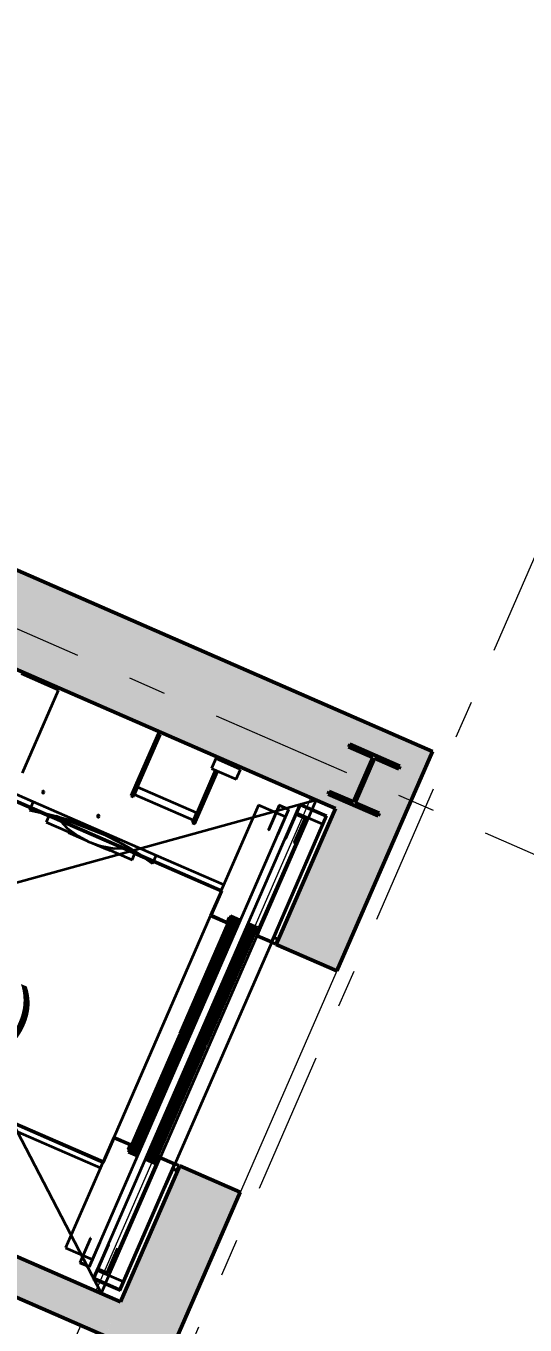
# Model space of a CAD drawing. Header units: millimetres. Extents: x -35034 to 431752, y -71616 to 25069.
# Drawn here: x 358998 to 360858, y -393 to 4449 of the extents above; entities that cross this region are included whole.
import ezdxf
from ezdxf.enums import TextEntityAlignment as Align

# ---------------------------------------------------------------- set-up
doc = ezdxf.new("R2010")
doc.units = ezdxf.units.MM
doc.header["$MEASUREMENT"] = 0
doc.linetypes.add('Double Dashed', pattern=[1093.611073, 529.166651, -211.666656, 141.111112, -211.666656])
for name, color, linetype in [('A-05-M_Gross_Int_Circulation', 7, 'Continuous'), ('A-15-M_Column_Int', 7, 'Continuous'), ('A-15-MG_Structural_Grid', 7, 'Continuous'), ('A-20-M_Floor_Slab', 7, 'Continuous'), ('A-25-M_Wall_Int', 7, 'Continuous'), ('ArchiCAD Doors', 7, 'Continuous')]:
    doc.layers.add(name, color=color, linetype=linetype)
for name, color, linetype, lineweight, true_color in [('A-05-M_Gross_Int_Circulation_Pen_No__74', 7, 'Continuous', 20, 0x606060), ('A-15-M_Column_Int_Pen_No__28', 7, 'Continuous', 50, 0x2a2a2a), ('A-15-MG_Structural_Grid_Pen_No__163', 7, 'Continuous', 0, 0x750077), ('A-25-M_Wall_Int_Pen_No__107', 7, 'Continuous', 15, 0xa6a6a6), ('A-25-M_Wall_Int_Pen_No__27', 7, 'Continuous', 50, 0x2a2a2a), ('ArchiCAD Doors_Pen_No__27', 7, 'Continuous', 50, 0x2a2a2a)]:
    doc.layers.add(name, color=color, linetype=linetype, lineweight=lineweight, true_color=true_color)
for name, color, linetype, lineweight in [('A-20-M_Floor_Slab_Pen_No__89', 8, 'Continuous', 20), ('A-80-M_Lift_Pen_No__8', 7, 'Continuous', 35), ('ArchiCAD Zone Stamps_Pen_No__9', 7, 'Continuous', 13)]:
    doc.layers.add(name, color=color, linetype=linetype, lineweight=lineweight)
doc.styles.add('GENERATED_STYLE_2', font='')
doc.styles.add('GENERATED_STYLE_3', font='')
doc.styles.add('GENERATED_STYLE_4', font='')
doc.styles.get('GENERATED_STYLE_2').set_extended_font_data('Arial', bold=True)
doc.styles.get('GENERATED_STYLE_3').set_extended_font_data('Arial')
doc.styles.get('GENERATED_STYLE_4').set_extended_font_data('Swis721 BT')

# ---------------------------------------------------------------- blocks, each defined once
blk = doc.blocks.new('Hub Circulation Third_INB 3250_58_1', base_point=(376934.2, -4184.6))
at = {"layer": 'A-05-M_Gross_Int_Circulation_Pen_No__74', "linetype": 'Continuous'}
for p, q in [((357638.7, 2998.3), (360513.3, 1744.8)), ((360513.3, 1744.8), (358131.1, -3718.4))]:
    blk.add_line(p, q, dxfattribs=at)
at = {"layer": 'ArchiCAD Zone Stamps_Pen_No__9'}
for tag, height, style, p in [('ROOM_NAME', 250, 'GENERATED_STYLE_2', (375787.3, -2488.1)), ('zoneNameLine2', 250, 'GENERATED_STYLE_2', (375598.8, -2920.2)), ('ROOM_NUMBER', 200, 'GENERATED_STYLE_3', (375410.4, -3340.9)), ('measuredAreaCode', 200, 'GENERATED_STYLE_3', (375253.4, -3701)), ('DUMMY_649', 200, 'GENERATED_STYLE_3', (375560.8, -3835.1)), ('DUMMY_650', 200, 'GENERATED_STYLE_3', (376190, -4109.4)), ('DUMMY_651', 133.3, 'GENERATED_STYLE_3', (376469.3, -4216))]:
    blk.add_attdef(tag, text='', height=height, rotation=336.4404, dxfattribs=dict(at, style=style)).set_placement(p, align=Align.TOP_LEFT)
blk = doc.blocks.new('Slab_4_1', base_point=(349154.7, 5872.1))
at = {"layer": 'A-20-M_Floor_Slab_Pen_No__89', "linetype": 'Continuous', "flags": 128}
for points in [[(359258.8, -266.4), (356985.6, 724.8), (357787, 2562.7), (360060.2, 1571.5)], [(356128.2, -1241.4), (358401.5, -2232.6), (359202.9, -394.7), (356929.6, 596.5)]]:
    blk.add_lwpolyline(points, close=True, dxfattribs=at)
blk = doc.blocks.new('Standard grid marker_3')
at = {"layer": 'A-15-MG_Structural_Grid_Pen_No__163', "linetype": 'Double Dashed'}
blk.add_line((1000, 0), (74254.8, 0), dxfattribs=at)
at = {"layer": 'A-15-MG_Structural_Grid_Pen_No__163', "style": 'GENERATED_STYLE_4'}
for tag, p in [('AC_MarkerText_1_0', (-500, 43.4)), ('AC_MarkerText_1_1', (75754.8, 43.4))]:
    blk.add_attdef(tag, text='', height=350, rotation=360, dxfattribs=at).set_placement(p, align=Align.MIDDLE_CENTER)
blk = doc.blocks.new('Wall_277_2', base_point=(356701.4, 848.8))
at = {"layer": 'A-25-M_Wall_Int_Pen_No__107', "linetype": 'Continuous', "lineweight": 0, "true_color": 0x535353}
blk.add_hatch(color=251, dxfattribs=at).paths.add_polyline_path([(356828.8, 640.5), (359294.5, -434.7), (359350.5, -306.4), (356884.7, 768.8)])
at = {"layer": 'A-25-M_Wall_Int_Pen_No__27', "linetype": 'Continuous', "flags": 128}
for points in [[(359350.5, -306.4), (356884.7, 768.8)], [(356828.8, 640.5), (359294.5, -434.7)]]:
    blk.add_lwpolyline(points, dxfattribs=at)
blk = doc.blocks.new('Simple Door Opening_7')
at = {"layer": 'ArchiCAD Doors_Pen_No__27', "linetype": 'Continuous'}
for p, q in [((-455, 0), (-455, 246)), ((455, 0), (455, 246))]:
    blk.add_line(p, q, dxfattribs=at)
blk = doc.blocks.new('Simple Door Opening_8')
at = {"layer": 'ArchiCAD Doors_Pen_No__27', "linetype": 'Continuous'}
for p, q in [((-450, 0), (-450, -246)), ((450, 0), (450, -246))]:
    blk.add_line(p, q, dxfattribs=at)
blk = doc.blocks.new('Wall_280_2', base_point=(360513.3, 1744.8))
at = {"layer": 'A-25-M_Wall_Int_Pen_No__107', "linetype": 'Continuous', "lineweight": 0, "true_color": 0x535353}
for points in [[(360513.3, 1744.8), (360151.9, 1531.5), (359931.2, 1025.3), (360156.7, 927)], [(359797, 102), (359571.5, 200.4), (359073.8, -940.9), (359299.3, -1039.2)], [(358935.6, -1873.3), (358710.1, -1775), (358493.1, -2272.6), (358618.7, -2600.1)]]:
    blk.add_hatch(color=251, dxfattribs=at).paths.add_polyline_path(points)
at = {"layer": 'A-25-M_Wall_Int_Pen_No__27', "linetype": 'Continuous', "flags": 128}
for points in [[(360156.7, 927), (360513.3, 1744.8)], [(360151.9, 1531.5), (359931.2, 1025.3)], [(359571.5, 200.4), (359350.5, -306.4)], [(359299.3, -1039.2), (359797, 102)], [(359294.5, -434.7), (359073.8, -940.9)], [(358710.1, -1775), (358493.1, -2272.6)], [(358618.7, -2600.1), (358935.6, -1873.3)]]:
    blk.add_lwpolyline(points, dxfattribs=at)
at = {"layer": 'ArchiCAD Doors', "color": 251, "linetype": 'Continuous', "lineweight": 20, "true_color": 0x606060, "xscale": -1, "zscale": 1000, "rotation": 246.4404159907759}
for name, p in [('Simple Door Opening_8', (359976.8, 514.5)), ('Simple Door Opening_7', (358892, -1357.9))]:
    blk.add_blockref(name, p, dxfattribs=at)
blk = doc.blocks.new('Wall_282_2', base_point=(360513.3, 1744.8))
at = {"layer": 'A-25-M_Wall_Int_Pen_No__107', "linetype": 'Continuous', "lineweight": 0, "true_color": 0x535353}
blk.add_hatch(color=251, dxfattribs=at).paths.add_polyline_path([(360513.3, 1744.8), (357822, 2918.3), (357686.1, 2606.7), (360151.9, 1531.5)])
at = {"layer": 'A-25-M_Wall_Int_Pen_No__27', "linetype": 'Continuous', "flags": 128}
for points in [[(357822, 2918.3), (357686.1, 2606.7)], [(360513.3, 1744.8), (357822, 2918.3)], [(357686.1, 2606.7), (360151.9, 1531.5)]]:
    blk.add_lwpolyline(points, dxfattribs=at)
blk = doc.blocks.new('Universal Columns Column 19_2')
at = {"layer": 'A-15-M_Column_Int', "linetype": 'Continuous', "lineweight": 0, "true_color": 0xffffff}
h = blk.add_hatch(dxfattribs=at)
h.set_pattern_fill('613_01__a5_STUCCO_0003', style=0, pattern_type=2)
h.set_pattern_definition([(286.3, (0, 0), (-3213820, 11866500), [3000, -14992680]), (309.93, (992000, -2522800), (-1760680, 765780), [4670, -4288600]), (111.49, (-168200, -712500), (765800, 1760700), [7100, -2708200]), (111.49, (-238700, -1062700), (765800, 1760700), [7100, -2708200]), (111.49, (-566500, -1578300), (765800, 1760700), [7100, -2708200]), (111.49, (-655700, -1708100), (765800, 1760700), [7100, -2708200]), (111.494, (-465300, -1834400), (765800, 1760700), [7100, -2708200]), (111.494, (-104200, -1931700), (765800, 1760700), [7100, -2708200]), (111.494, (257800, -2002000), (765800, 1760700), [7100, -2708200]), (183.06, (-194600, -886000), (2526450, 994900), [11200, -4282100]), (183.06, (-349700, -1079650), (2526450, 994900), [11200, -4282100]), (183.06, (116350, -2076500), (2526450, 994900), [11200, -4282100]), (111.49, (-350400, -1231700), (765800, 1760700), [7100, -2708200]), (111.49, (-502900, -1720200), (765800, 1760700), [7100, -2708200]), (111.494, (-274000, -1895900), (765800, 1760700), [7100, -2708200]), (111.494, (322000, -2155100), (765800, 1760700), [7100, -2708200]), (48.06, (-367140, -1412600), (765780, 1760680), [10500, -6061050]), (48.06, (-236400, -1671930), (765780, 1760680), [10520, -6061050]), (48.06, (-93300, -549600), (765800, 1760700), [10500, -6061050]), (48.06, (189050, -378800), (765800, 1760700), [10500, -6061050]), (48.06, (50600, -207200), (765800, 1760700), [10500, -6061050]), (48.06, (563700, -450600), (765800, 1760700), [10500, -6061050]), (48.06, (904800, -517960), (765780, 1760680), [10500, -6061050]), (48.06, (1265960, -877540), (765780, 1760680), [10500, -6061050]), (48.06, (1482600, -916100), (765780, 1760680), [10520, -6061050]), (48.06, (1273060, -1199550), (765780, 1760680), [10520, -6061050]), (48.06, (1211900, -1491860), (765780, 1760680), [10520, -6061050]), (48.06, (943500, -1689000), (765780, 1760680), [10520, -6061050]), (48.06, (1016600, -1999200), (765780, 1760680), [10520, -6061050]), (48.06, (801000, -2133260), (765780, 1760680), [10520, -6061050]), (48.06, (807600, -2293060), (765780, 1760680), [10520, -6061050]), (48.06, (630500, -2291960), (765780, 1760680), [10520, -6061050]), (48.06, (151700, -1607900), (765780, 1760680), [10520, -6061050]), (48.06, (70000, -1177460), (765780, 1760680), [10500, -6061050]), (48.06, (631750, -935800), (765780, 1760680), [10500, -6061050]), (48.06, (986700, -1181300), (765780, 1760680), [10500, -6061050]), (48.06, (850600, -1436000), (765780, 1760680), [10520, -6061050]), (48.06, (409300, -1365550), (765780, 1760680), [10500, -6061050]), (48.06, (488700, -1638000), (765780, 1760680), [10520, -6061050]), (48.06, (565600, -1787900), (765780, 1760680), [10520, -6061050]), (48.06, (297900, -886800), (765780, 1760680), [10500, -6061050]), (48.06, (277700, -629950), (765800, 1760700), [10500, -6061050]), (111.494, (551400, -2107800), (765800, 1760700), [7100, -2708200]), (111.494, (998900, -2140500), (765800, 1760700), [7100, -2708200]), (111.49, (707000, -1598400), (765800, 1760700), [7100, -2708200]), (111.494, (1193500, -1658100), (765800, 1760700), [7100, -2708200]), (111.49, (691100, -1191600), (765800, 1760700), [7100, -2708200]), (111.49, (1263300, -1334100), (765800, 1760700), [7100, -2708200]), (111.49, (979600, -866500), (765800, 1760700), [7100, -2708200]), (111.49, (1307600, -730700), (765800, 1760700), [7100, -2708200]), (111.49, (640400, -526600), (765800, 1760700), [7100, -2708200]), (111.49, (694500, -717200), (765800, 1760700), [7100, -2708200]), (111.49, (314700, -283700), (765800, 1760700), [7100, -2708200]), (111.49, (167600, -528500), (765800, 1760700), [7100, -2708200]), (111.49, (12400, -430600), (765800, 1760700), [7100, -2708200]), (111.49, (67100, -748000), (765800, 1760700), [7100, -2708200]), (111.49, (344000, -1091200), (765800, 1760700), [7100, -2708200]), (111.49, (29600, -939300), (765800, 1760700), [7100, -2708200]), (111.49, (438400, -757700), (765800, 1760700), [7100, -2708200]), (111.49, (-42600, -1373600), (765800, 1760700), [7100, -2708200]), (169.023, (65740, -1702860), (-7808487, 1302433), [10530, -17691000]), (169.023, (1133700, -1883880), (-7808487, 1302433), [10530, -17691000]), (169.023, (1445740, -1224800), (-7808487, 1302433), [10530, -17691000]), (169.023, (1047320, -1405880), (-7808487, 1302433), [10530, -17691000]), (169.023, (180300, -1357830), (-7808487, 1302433), [10530, -17691000]), (169.023, (-432670, -1577200), (-7808487, 1302433), [10530, -17691000]), (169.023, (223600, -966600), (-7808487, 1302433), [10530, -17691000]), (169.023, (1136430, -1014340), (-7808487, 1302433), [10530, -17691000]), (169.023, (1524220, -1021000), (-7808487, 1302433), [10530, -17691000]), (169.023, (1135220, -608810), (-7808487, 1302433), [10530, -17691000]), (169.023, (893470, -721350), (-7808487, 1302433), [10530, -17691000]), (169.023, (840820, -1017380), (-7808487, 1302433), [10530, -17691000]), (169.023, (46180, -1841170), (-7808487, 1302433), [10530, -17691000]), (169.023, (407640, -1861700), (-7808487, 1302433), [10530, -17691000]), (169.023, (845750, -1951000), (-7808487, 1302433), [10530, -17691000]), (48.06, (1350950, -1429200), (765780, 1760680), [10520, -6061050]), (48.06, (1140700, -2005970), (765780, 1760680), [10520, -6061050]), (48.06, (978100, -2309850), (765780, 1760680), [10520, -6061050]), (48.06, (198750, -158600), (765800, 1760700), [10500, -6061050]), (48.06, (458460, -261400), (765800, 1760700), [10500, -6061050]), (48.06, (772750, -448730), (765780, 1760680), [10500, -6061050]), (48.06, (1481360, -686060), (765780, 1760680), [10520, -6061050]), (48.06, (1667650, -817700), (765780, 1760680), [10520, -6061050]), (48.06, (1651400, -901750), (765780, 1760680), [10520, -6061050])])
h.paths.add_polyline_path([(-101.8, -101.6), (101.8, -101.6), (101.8, -90.6), (3.6, -90.6), (3.6, 90.6), (101.8, 90.6), (101.8, 101.6), (-101.8, 101.6), (-101.8, 90.6), (-3.6, 90.6), (-3.6, -90.6), (-101.8, -90.6)])
at = {"layer": 'A-15-M_Column_Int_Pen_No__28', "linetype": 'Continuous'}
for p, q in [((101.8, 101.6), (-101.8, 101.6)), ((-101.8, 101.6), (-101.8, 90.6)), ((101.8, 90.6), (101.8, 101.6)), ((-101.8, 90.6), (-3.6, 90.6)), ((-3.6, 90.6), (-3.6, -90.6)), ((3.6, -90.6), (3.6, 90.6)), ((3.6, 90.6), (101.8, 90.6)), ((-3.6, -90.6), (-101.8, -90.6)), ((-101.8, -90.6), (-101.8, -101.6)), ((101.8, -90.6), (3.6, -90.6)), ((101.8, -101.6), (101.8, -90.6)), ((-101.8, -101.6), (101.8, -101.6))]:
    blk.add_line(p, q, dxfattribs=at)
blk = doc.blocks.new('Standard grid marker')
at = {"layer": 'A-15-MG_Structural_Grid_Pen_No__163', "linetype": 'Double Dashed'}
blk.add_line((1000, 0), (29726, 0), dxfattribs=at)
at = {"layer": 'A-15-MG_Structural_Grid_Pen_No__163', "style": 'GENERATED_STYLE_4'}
for tag, p in [('AC_MarkerText_1_0', (-500, 41.2)), ('AC_MarkerText_1_1', (31226, 41.2))]:
    blk.add_attdef(tag, text='', height=350, rotation=90, dxfattribs=at).set_placement(p, align=Align.MIDDLE_CENTER)

msp = doc.modelspace()

# ---------------------------------------------------------------- linework, layer by layer
at = {"layer": 'A-80-M_Lift_Pen_No__8', "linetype": 'Continuous'}
for p, q in [((357806.9, 2554.1), (359278.8, -275.1)), ((359729.1, 1225.5), (357798.7, 2067.3)), ((357800.2, 2063.3), (359725.2, 1224)), ((359119.3, 1973.6), (358981.8, 2033.6)), ((358984.8, 1665.2), (359119.3, 1973.6)), ((359490.6, 1811.7), (359409, 1624.7)), ((359418.2, 1620.7), (359499.7, 1807.7)), ((359499.7, 1807.7), (359490.6, 1811.7)), ((359706, 1717.8), (359690, 1681.1)), ((359797.6, 1677.8), (359706, 1717.8)), ((359703.7, 1675.1), (359638.2, 1524.8)), ((359647.4, 1520.8), (359712.9, 1671.1)), ((359690, 1681.1), (359781.7, 1641.2)), ((359781.7, 1641.2), (359797.6, 1677.8)), ((359024.8, 1556.6), (358899.4, 1611.3)), ((359409, 1624.7), (359389, 1578.9)), ((359398.2, 1574.9), (359418.2, 1620.7)), ((359414.2, 1611.6), (359402.2, 1584.1)), ((359418.2, 1620.7), (359409, 1624.7)), ((359634.2, 1515.6), (359414.2, 1611.6)), ((360080.2, 1562.8), (357005.5, 716.2)), ((359024.8, 1556.6), (359016, 1536.5)), ((359483.1, 1356.8), (359024.8, 1556.6)), ((359058.8, 1594.7), (359058.5, 1593.2)), ((359058.5, 1593.2), (359058.8, 1591.6)), ((359059.7, 1596), (359058.8, 1594.7)), ((359058.8, 1591.6), (359059.6, 1590.3)), ((359059.6, 1590.3), (359060.9, 1589.4)), ((359061, 1596.8), (359059.7, 1596)), ((359060.9, 1589.4), (359062.4, 1589.1)), ((359062.6, 1597.1), (359061, 1596.8)), ((359062.4, 1589.1), (359064, 1589.4)), ((359064.1, 1596.8), (359062.6, 1597.1)), ((359064, 1589.4), (359065.3, 1590.2)), ((359065.4, 1595.9), (359064.1, 1596.8)), ((359065.3, 1590.2), (359066.2, 1591.5)), ((359066.2, 1594.6), (359065.4, 1595.9)), ((359066.5, 1593), (359066.2, 1594.6)), ((359066.2, 1591.5), (359066.5, 1593)), ((359389, 1578.9), (359398.2, 1574.9)), ((359402.2, 1584.1), (359622.2, 1488.1)), ((360065.2, 1528.4), (360080.2, 1562.8)), ((359014.8, 1533.7), (359011.6, 1526.4)), ((359011.6, 1526.4), (359051.5, 1517.7)), ((359049, 1518.3), (359083.3, 1503.3)), ((359066.4, 1514.5), (359076.4, 1512.3)), ((359083.5, 1503.8), (359073.5, 1480.8)), ((359076.4, 1512.3), (359110.8, 1503.8)), ((359083.3, 1503.3), (359083.5, 1503.8)), ((359086.2, 1509.9), (359084.7, 1506.5)), ((359110.8, 1503.8), (359158.2, 1489.8)), ((359110.8, 1503.8), (359124.1, 1489.3)), ((359304.7, 1428), (359110.8, 1503.8)), ((359264.2, 1505.2), (359263.8, 1503.7)), ((359263.8, 1503.7), (359264.1, 1502.1)), ((359264.1, 1502.1), (359264.9, 1500.8)), ((359265.1, 1506.5), (359264.2, 1505.2)), ((359266.4, 1507.3), (359265.1, 1506.5)), ((359267.9, 1507.6), (359266.4, 1507.3)), ((359269.4, 1507.2), (359267.9, 1507.6)), ((359999.4, 1502.6), (359268, -174.9)), ((359270.7, 1506.4), (359269.4, 1507.2)), ((359270.6, 1500.7), (359271.5, 1502)), ((359271.5, 1505), (359270.7, 1506.4)), ((359271.8, 1503.5), (359271.5, 1505)), ((359271.5, 1502), (359271.8, 1503.5)), ((359293.8, -240.7), (360065.2, 1528.4)), ((359638.2, 1524.8), (359618.2, 1479)), ((359622.2, 1488.1), (359634.2, 1515.6)), ((359627.4, 1475), (359647.4, 1520.8)), ((359647.4, 1520.8), (359638.2, 1524.8)), ((359865.1, 1544.8), (359726.4, 1226.7)), ((359965.9, 1500.8), (359865.1, 1544.8)), ((359942.2, 1543.9), (359902.2, 1452.2)), ((359903.1, 1451.8), (359942.7, 1542.6)), ((360116.3, 1502.9), (359912.8, 1036.3)), ((359914.4, 1032.4), (360120.2, 1504.4)), ((359976.6, 1527.8), (359937, 1437.1)), ((359937.9, 1436.7), (359977.9, 1528.3)), ((359977.9, 1528.3), (359942.2, 1543.9)), ((359942.7, 1542.6), (359976.6, 1527.8)), ((360005.2, 1510.9), (359965.3, 1419.3)), ((359966.2, 1418.9), (360005.8, 1509.6)), ((360019.4, 1548.4), (359999.4, 1502.6)), ((359999.4, 1502.6), (360002.2, 1501.4)), ((360002.2, 1501.4), (360020.9, 1544.5)), ((360039.2, 1496.2), (360005.2, 1510.9)), ((360005.8, 1509.6), (360037.8, 1495.6)), ((360103.5, 1473.6), (360008.2, 1515.1)), ((360120.2, 1504.4), (360019.4, 1548.4)), ((360020.9, 1544.5), (360116.3, 1502.9)), ((359073.5, 1480.8), (359193.6, 1428.5)), ((359129.1, 1483.9), (359150.8, 1460.3)), ((359150.8, 1460.3), (359193.6, 1428.5)), ((359158.2, 1489.8), (359229.4, 1463)), ((359229.4, 1463), (359252.7, 1454)), ((359252.7, 1454), (359304.7, 1428)), ((359264.9, 1500.8), (359266.2, 1499.9)), ((359266.2, 1499.9), (359267.8, 1499.6)), ((359267.8, 1499.6), (359269.3, 1499.9)), ((359269.3, 1499.9), (359270.6, 1500.7)), ((359618.2, 1479), (359627.4, 1475)), ((359798, 1115.8), (359965.9, 1500.8)), ((360039.7, 1485), (359853.9, 1058.8)), ((359857.8, 1060.3), (360042.5, 1483.8)), ((360037.8, 1495.6), (359998.3, 1404.9)), ((359999.2, 1404.5), (360039.2, 1496.2)), ((360042.5, 1483.8), (360039.7, 1485)), ((359156, 1444.9), (359155, 1442.6)), ((359155, 1442.6), (359164.2, 1438.6)), ((359165.2, 1440.9), (359164.2, 1438.6)), ((359164.2, 1438.6), (359226.2, 1411.5)), ((359193.6, 1428.5), (359232.8, 1408.1)), ((359232.8, 1408.1), (359274.3, 1393.3)), ((359239.7, 1405.7), (359301.7, 1378.6)), ((359304.7, 1428), (359361.4, 1397.9)), ((359902.2, 1452.2), (359903.1, 1451.8)), ((359937, 1437.1), (359937.9, 1436.7)), ((359965.3, 1419.3), (359966.2, 1418.9)), ((359998.3, 1404.9), (359999.2, 1404.5)), ((359274.3, 1393.3), (359394.4, 1340.9)), ((359274.3, 1393.3), (359326.7, 1383.5)), ((359301.7, 1378.6), (359302.7, 1380.9)), ((359301.7, 1378.6), (359310.9, 1374.6)), ((359310.9, 1374.6), (359311.9, 1376.9)), ((359326.7, 1383.5), (359358.8, 1383.7)), ((359361.4, 1397.9), (359385.8, 1383.9)), ((359366.1, 1383.8), (359385.8, 1383.9)), ((359385.8, 1383.9), (359428.5, 1356.6)), ((359394.4, 1340.9), (359404.4, 1363.9)), ((359404.4, 1363.9), (359404.2, 1363.4)), ((359404.2, 1363.4), (359441.7, 1347)), ((359405.6, 1366.6), (359407.2, 1370.3)), ((359474.3, 1336.6), (359483.1, 1356.8)), ((359735.2, 1246.9), (359483.1, 1356.8)), ((359439.8, 1348.4), (359469.9, 1326.5)), ((359469.9, 1326.5), (359473.1, 1333.9)), ((359725.2, 1224), (359685.2, 1132.3)), ((359689.2, 1133.8), (359729.1, 1225.5)), ((359726.4, 1226.7), (359735.2, 1246.9)), ((359326.9, 306.7), (359686.6, 1131.7)), ((359762.3, 1131.4), (359571, 692.6)), ((359579.9, 688.7), (359771.2, 1127.5)), ((359588.8, 684.8), (359780.2, 1123.6)), ((359597.7, 680.9), (359789.1, 1119.7)), ((359606.7, 677), (359798, 1115.8)), ((359685.2, 1132.3), (359748.5, 1104.7)), ((359746.9, 1108.7), (359689.2, 1133.8)), ((359754.3, 1125.6), (359746.9, 1108.7)), ((359748.5, 1104.7), (359757.1, 1124.4)), ((359757.1, 1124.4), (359754.3, 1125.6)), ((359798, 1115.8), (359762.3, 1131.4)), ((359923.2, 1051.4), (359955, 1124.3)), ((359955, 1124.3), (359954.5, 1124.5)), ((359827.4, 1103), (359636.1, 664.5)), ((359644.6, 660.7), (359835.8, 1099.3)), ((359653.1, 657), (359844.3, 1095.6)), ((359661.5, 653.3), (359852.8, 1091.9)), ((359670, 649.7), (359861.3, 1088.2)), ((359861.3, 1088.2), (359827.4, 1103)), ((359863.9, 1068), (359860.1, 1059.3)), ((359861, 1058.9), (359864.8, 1067.6)), ((359864.8, 1067.6), (359863.9, 1068)), ((357356.6, 1053.5), (359287.1, 211.7)), ((359285.5, 215.7), (357360.6, 1055)), ((359554.6, 207.4), (359914.4, 1032.4)), ((359853.9, 1058.8), (359914.4, 1032.4)), ((359912.8, 1036.3), (359857.8, 1060.3)), ((359914.4, 1032.4), (359928.6, 1026.2)), ((359928.1, 1027.5), (359914.8, 1033.3)), ((359922.4, 1050.7), (359935.7, 1044.9)), ((359937, 1045.4), (359923.2, 1051.4)), ((359935.7, 1044.9), (359928.1, 1027.5)), ((359928.6, 1026.2), (359937, 1045.4)), ((359569.9, 690.2), (359378.6, 251.5)), ((359387.5, 247.5), (359578.9, 686.4)), ((359396.4, 243.6), (359587.8, 682.5)), ((359405.4, 239.7), (359596.7, 678.6)), ((359605.7, 674.6), (359569.9, 690.2)), ((359571, 692.6), (359606.7, 677)), ((359414.3, 235.9), (359605.7, 674.6)), ((359634.9, 661.6), (359443.7, 223.1)), ((359452.1, 219.4), (359643.4, 658)), ((359460.6, 215.7), (359651.9, 654.3)), ((359469.1, 212), (359660.4, 650.6)), ((359477.6, 208.3), (359668.8, 646.8)), ((359605.7, 674.6), (359606.7, 677)), ((359668.8, 646.8), (359634.9, 661.6)), ((359636.1, 664.5), (359670, 649.7)), ((358439.8, 557.2), (359275.5, 192.7)), ((359325.5, 307.3), (359285.5, 215.7)), ((359288.3, 214.5), (359327, 303.4)), ((359388.7, 279.7), (359325.5, 307.3)), ((359327, 303.4), (359384.8, 278.2)), ((359384.8, 278.2), (359377.4, 261.2)), ((359377.4, 261.2), (359380.1, 260)), ((359378.6, 251.5), (359414.3, 235.9)), ((359380.1, 260), (359388.7, 279.7)), ((359284.3, 212.9), (359145.6, -105.2)), ((359246.4, -149.1), (359414.3, 235.9)), ((359275.5, 192.7), (359284.3, 212.9)), ((359288.3, 214.5), (359285.5, 215.7)), ((359287.1, 211.7), (359288.3, 214.5)), ((359494.1, 233.8), (359308.3, -192.5)), ((359311, -193.7), (359495.7, 229.8)), ((359550.7, 205.8), (359347.2, -260.7)), ((359348.8, -264.7), (359554.6, 207.4)), ((359443.7, 223.1), (359477.6, 208.3)), ((359554.6, 207.4), (359494.1, 233.8)), ((359498, 228.8), (359495, 221.9)), ((359495, 221.9), (359495.9, 221.5)), ((359495.7, 229.8), (359550.7, 205.8)), ((359495.9, 221.5), (359498.9, 228.4)), ((359554.2, 206.5), (359567.5, 200.7)), ((359568.9, 201.2), (359554.6, 207.4)), ((359567.5, 200.7), (359559.9, 183.3)), ((359560.5, 181.9), (359568.9, 201.2)), ((359514.9, 115.1), (359546.7, 187.9)), ((359559.9, 183.3), (359546.7, 189.1)), ((359546.7, 187.9), (359560.5, 181.9)), ((359514.5, 115.3), (359514.9, 115.1)), ((359238.7, -69.4), (359198.7, -161.1)), ((359200, -160.5), (359239.6, -69.8)), ((359273.5, -84.6), (359233.9, -175.3)), ((359234.5, -176.6), (359274.4, -85)), ((359239.6, -69.8), (359238.7, -69.4)), ((359305.8, -93.2), (359265.8, -184.8)), ((359267.1, -184.3), (359306.7, -93.6)), ((359274.4, -85), (359273.5, -84.6)), ((359306.7, -93.6), (359305.8, -93.2)), ((359145.6, -105.2), (359246.4, -149.1)), ((359338.8, -107.6), (359299.2, -198.3)), ((359299.7, -199.6), (359339.7, -108)), ((359339.7, -108), (359338.8, -107.6)), ((359198.7, -161.1), (359234.5, -176.6)), ((359233.9, -175.3), (359200, -160.5)), ((359268, -174.9), (359248, -220.7)), ((359251.9, -219.2), (359270.7, -176.1)), ((359264.7, -189.8), (359360, -231.4)), ((359265.8, -184.8), (359299.7, -199.6)), ((359299.2, -198.3), (359267.1, -184.3)), ((359270.7, -176.1), (359268, -174.9)), ((359308.3, -192.5), (359311, -193.7)), ((359248, -220.7), (359348.8, -264.7)), ((359347.2, -260.7), (359251.9, -219.2)), ((359293.8, -240.7), (359278.8, -275.1))]:
    msp.add_line(p, q, dxfattribs=at)

# ---------------------------------------------------------------- block references
at = {"layer": 'A-05-M_Gross_Int_Circulation', "linetype": 'Continuous'}
msp.add_blockref('Hub Circulation Third_INB 3250_58_1', (376934.2, -4184.6), dxfattribs=at)
at = {"layer": 'A-15-M_Column_Int', "linetype": 'Continuous', "zscale": 1000, "rotation": 156.4404149906862}
msp.add_blockref('Universal Columns Column 19_2', (360258.1, 1638), dxfattribs=at)
at = {"layer": 'A-15-MG_Structural_Grid', "color": 8, "linetype": 'Continuous', "lineweight": 15, "zscale": 1000}
for name, p, rotation in [('Standard grid marker', (367472.6, 17557.1), 246.440411583993), ('Standard grid marker_3', (343754.3, 8834.4), 336.440411583993)]:
    msp.add_blockref(name, p, dxfattribs=dict(at, rotation=rotation))
at = {"layer": 'A-20-M_Floor_Slab', "color": 8, "linetype": 'Continuous', "lineweight": 20}
msp.add_blockref('Slab_4_1', (349154.7, 5872.1), dxfattribs=at)
at = {"layer": 'A-25-M_Wall_Int', "color": 250, "lineweight": 50, "true_color": 0x2a2a2a}
for name, p in [('Wall_282_2', (360513.3, 1744.8)), ('Wall_280_2', (360513.3, 1744.8)), ('Wall_277_2', (356701.4, 848.8))]:
    msp.add_blockref(name, p, dxfattribs=at)

# ---------------------------------------------------------------- texts
at = {"layer": 'A-80-M_Lift_Pen_No__8', "linetype": 'Continuous', "insert": (358352.2, 997.8), "char_height": 200, "attachment_point": 5, "rotation": 336.4404, "style": 'GENERATED_STYLE_4'}
msp.add_mtext('\\A1;{\\fSwis721 BT|b0|i0|c0|p34;(13 person)}', dxfattribs=at)

doc.saveas('drawing.dxf')
